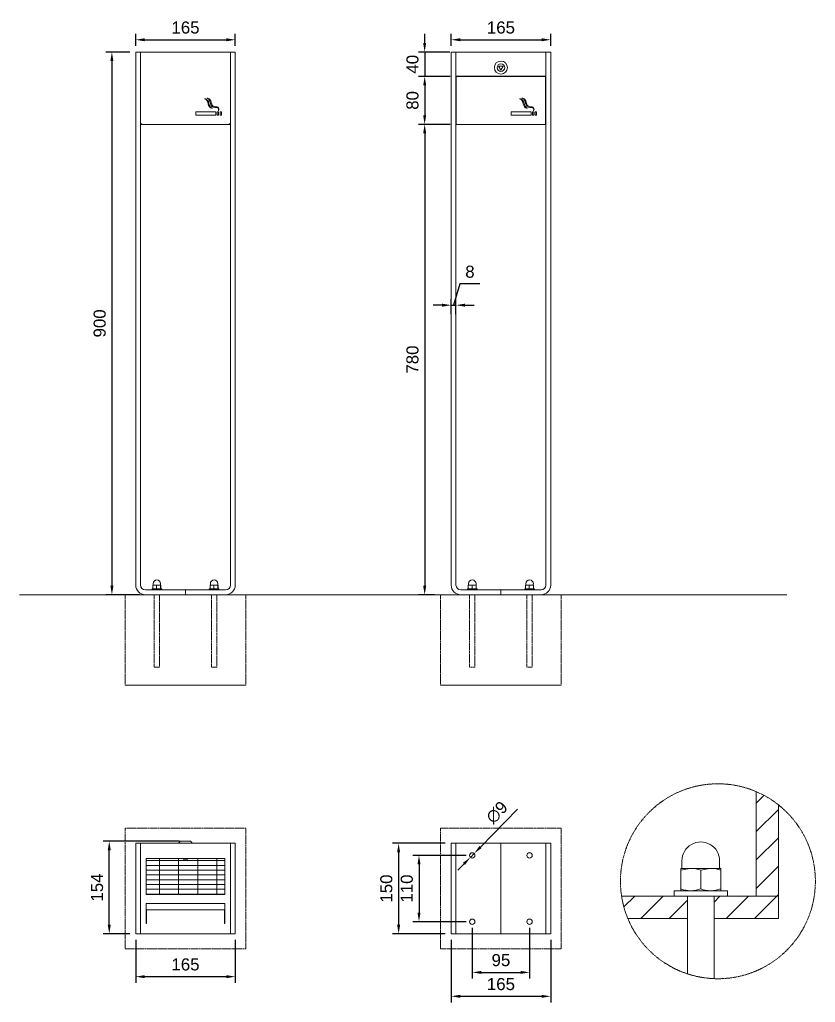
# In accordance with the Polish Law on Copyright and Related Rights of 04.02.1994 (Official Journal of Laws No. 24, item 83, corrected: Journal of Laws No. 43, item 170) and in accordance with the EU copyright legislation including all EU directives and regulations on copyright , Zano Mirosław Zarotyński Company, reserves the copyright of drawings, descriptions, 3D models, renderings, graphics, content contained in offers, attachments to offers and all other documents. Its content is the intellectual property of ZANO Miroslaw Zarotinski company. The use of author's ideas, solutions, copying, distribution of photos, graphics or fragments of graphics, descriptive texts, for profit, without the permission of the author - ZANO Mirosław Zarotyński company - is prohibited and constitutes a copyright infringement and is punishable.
# Model space of a CAD drawing. Header units: millimetres. Extents: x -52 to 2392, y 105 to 1734.
# Drawn here: x -52 to 1267, y 105 to 1734 of the extents above; entities that cross this region are included whole.
import ezdxf

# ---------------------------------------------------------------- set-up
doc = ezdxf.new("R2010")
doc.units = ezdxf.units.MM
doc.linetypes.add('HIDDEN', pattern=[1.905, 1.27, -0.635])
for name, color, linetype, lineweight in [('ZANO_R', 7, 'Continuous', 0), ('ZANO_R_przerywana', 7, 'HIDDEN', 0), ('ZANO_W', 1, 'Continuous', 0)]:
    doc.layers.add(name, color=color, linetype=linetype, lineweight=lineweight)
doc.styles.add('Arial', font='arial.ttf')
doc.styles.get("Standard").update_dxf_attribs({"font": 'ARIALUNI.TTF'})
doc.dimstyles.new('pl i ang', dxfattribs={"dimtxt": 50, "dimasz": 50, "dimexe": 1.25, "dimexo": 0.625, "dimgap": 10, "dimtad": 1, "dimtoh": 1, "dimtxsty": 'Standard', "dimcen": 2.5, "dimclrd": 1, "dimclre": 1, "dimclrt": 1, "dimadec": 0, "dimazin": 0, "dimtfac": 1, "dimtmove": 0, "dimatfit": 3, "dimfxl": 1, "dimarcsym": 1})

# ---------------------------------------------------------------- blocks, each defined once
blk = doc.blocks.new('*D404')
at = {"layer": 'ZANO_W', "color": 1, "lineweight": -2}
for p, q in [((619.6, 1695.6), (619.6, 1710.6)), ((661.5, 1680.6), (609.6, 1680.6)), ((619.6, 1680.6), (619.6, 1640.1)), ((662, 1640.1), (609.6, 1640.1)), ((619.6, 1625.1), (619.6, 1610.1))]:
    blk.add_line(p, q, dxfattribs=at)
at = {"layer": 'ZANO_W', "color": 1}
for points in [[(617.1, 1695.6), (622.1, 1695.6), (619.6, 1680.6)], [(622.1, 1625.1), (617.1, 1625.1), (619.6, 1640.1)]]:
    blk.add_solid(points, dxfattribs=at)
at = {"layer": 'ZANO_W', "color": 1, "insert": (599.4, 1660.3), "char_height": 20, "attachment_point": 5, "rotation": 90, "style": 'Arial'}
blk.add_mtext('40', dxfattribs=at)
blk = doc.blocks.new('*D405')
at = {"layer": 'ZANO_W', "color": 1, "lineweight": -2}
for p, q in [((662, 1640.1), (609.6, 1640.1)), ((619.6, 1625.1), (619.6, 1575.6)), ((662, 1560.6), (609.6, 1560.6))]:
    blk.add_line(p, q, dxfattribs=at)
at = {"layer": 'ZANO_W', "color": 1}
for points in [[(622.1, 1625.1), (617.1, 1625.1), (619.6, 1640.1)], [(617.1, 1575.6), (622.1, 1575.6), (619.6, 1560.6)]]:
    blk.add_solid(points, dxfattribs=at)
at = {"layer": 'ZANO_W', "color": 1, "insert": (599.4, 1600.3), "char_height": 20, "attachment_point": 5, "rotation": 90, "style": 'Arial'}
blk.add_mtext('80', dxfattribs=at)
blk = doc.blocks.new('*D406')
at = {"layer": 'ZANO_W', "color": 1, "lineweight": -2}
for p, q in [((662, 1560.6), (609.6, 1560.6)), ((619.6, 1545.6), (619.6, 795.6)), ((636, 780.6), (609.6, 780.6))]:
    blk.add_line(p, q, dxfattribs=at)
at = {"layer": 'ZANO_W', "color": 1}
for points in [[(622.1, 1545.6), (617.1, 1545.6), (619.6, 1560.6)], [(617.1, 795.6), (622.1, 795.6), (619.6, 780.6)]]:
    blk.add_solid(points, dxfattribs=at)
at = {"layer": 'ZANO_W', "color": 1, "insert": (599.4, 1170.6), "char_height": 20, "attachment_point": 5, "rotation": 90, "style": 'Arial'}
blk.add_mtext('780', dxfattribs=at)
blk = doc.blocks.new('*D408')
at = {"layer": 'ZANO_W', "color": 1, "lineweight": -2}
for p, q in [((663.5, 1690.6), (663.5, 1710.9)), ((678.5, 1700.9), (813.5, 1700.9)), ((828.5, 1690.6), (828.5, 1710.9))]:
    blk.add_line(p, q, dxfattribs=at)
at = {"layer": 'ZANO_W', "color": 1}
for points in [[(678.5, 1703.4), (678.5, 1698.4), (663.5, 1700.9)], [(813.5, 1698.4), (813.5, 1703.4), (828.5, 1700.9)]]:
    blk.add_solid(points, dxfattribs=at)
at = {"layer": 'ZANO_W', "color": 1, "insert": (746, 1721.1), "char_height": 20, "attachment_point": 5, "style": 'Arial'}
blk.add_mtext('165', dxfattribs=at)
blk = doc.blocks.new('*D410')
at = {"layer": 'ZANO_W', "color": 1, "lineweight": -2}
for p, q in [((213, 371.9), (86.6, 371.9)), ((96.6, 233.4), (96.6, 356.9)), ((130.5, 218.4), (86.6, 218.4))]:
    blk.add_line(p, q, dxfattribs=at)
at = {"layer": 'ZANO_W', "color": 1}
for points in [[(99.1, 356.9), (94.1, 356.9), (96.6, 371.9)], [(94.1, 233.4), (99.1, 233.4), (96.6, 218.4)]]:
    blk.add_solid(points, dxfattribs=at)
at = {"layer": 'ZANO_W', "color": 1, "insert": (76.4, 295.1), "char_height": 20, "attachment_point": 5, "rotation": 90, "style": 'Arial'}
blk.add_mtext('154', dxfattribs=at)
blk = doc.blocks.new('*D411')
at = {"layer": 'ZANO_W', "color": 1, "lineweight": -2}
for p, q in [((140.5, 208.4), (140.5, 137.3)), ((305.5, 208.4), (305.5, 137.3)), ((155.5, 147.3), (290.5, 147.3))]:
    blk.add_line(p, q, dxfattribs=at)
at = {"layer": 'ZANO_W', "color": 1}
for points in [[(155.5, 149.8), (155.5, 144.8), (140.5, 147.3)], [(290.5, 144.8), (290.5, 149.8), (305.5, 147.3)]]:
    blk.add_solid(points, dxfattribs=at)
at = {"layer": 'ZANO_W', "color": 1, "insert": (223, 167.5), "char_height": 20, "attachment_point": 5, "style": 'Arial'}
blk.add_mtext('165', dxfattribs=at)
blk = doc.blocks.new('*D412')
at = {"layer": 'ZANO_W', "color": 1, "lineweight": -2}
for p, q in [((688.5, 348.4), (600.2, 348.4)), ((610.2, 333.4), (610.2, 253.4)), ((688.5, 238.4), (600.2, 238.4))]:
    blk.add_line(p, q, dxfattribs=at)
at = {"layer": 'ZANO_W', "color": 1}
for points in [[(612.7, 333.4), (607.7, 333.4), (610.2, 348.4)], [(607.7, 253.4), (612.7, 253.4), (610.2, 238.4)]]:
    blk.add_solid(points, dxfattribs=at)
at = {"layer": 'ZANO_W', "color": 1, "insert": (590, 293.4), "char_height": 20, "attachment_point": 5, "rotation": 90, "style": 'Arial'}
blk.add_mtext('110', dxfattribs=at)
blk = doc.blocks.new('*D413')
at = {"layer": 'ZANO_W', "color": 1, "lineweight": -2}
for p, q in [((698.5, 228.4), (698.5, 144.4)), ((793.5, 228.4), (793.5, 144.4)), ((713.5, 154.4), (778.5, 154.4))]:
    blk.add_line(p, q, dxfattribs=at)
at = {"layer": 'ZANO_W', "color": 1}
for points in [[(713.5, 156.9), (713.5, 151.9), (698.5, 154.4)], [(778.5, 151.9), (778.5, 156.9), (793.5, 154.4)]]:
    blk.add_solid(points, dxfattribs=at)
at = {"layer": 'ZANO_W', "color": 1, "insert": (746, 174.6), "char_height": 20, "attachment_point": 5, "style": 'Arial'}
blk.add_mtext('95', dxfattribs=at)
blk = doc.blocks.new('*D414')
at = {"layer": 'ZANO_W', "color": 1, "lineweight": -2}
for p, q in [((712.1, 362.3), (773.5, 424.8)), ((695.3, 345.1), (701.6, 351.6)), ((684.8, 334.4), (674.3, 323.7))]:
    blk.add_line(p, q, dxfattribs=at)
at = {"layer": 'ZANO_W', "color": 1}
for points in [[(710.4, 364), (713.9, 360.5), (701.6, 351.6)], [(686.6, 332.7), (683.1, 336.2), (695.3, 345.1)]]:
    blk.add_solid(points, dxfattribs=at)
at = {"layer": 'ZANO_W', "color": 1, "insert": (739.4, 419.7), "char_height": 20, "attachment_point": 5, "rotation": 45.562, "style": 'Arial'}
blk.add_mtext('∅9', dxfattribs=at)
blk = doc.blocks.new('*D415')
at = {"layer": 'ZANO_W', "color": 1, "lineweight": -2}
for p, q in [((653.5, 368.4), (566.4, 368.4)), ((576.4, 353.4), (576.4, 233.4)), ((653.5, 218.4), (566.4, 218.4))]:
    blk.add_line(p, q, dxfattribs=at)
at = {"layer": 'ZANO_W', "color": 1}
for points in [[(578.9, 353.4), (573.9, 353.4), (576.4, 368.4)], [(573.9, 233.4), (578.9, 233.4), (576.4, 218.4)]]:
    blk.add_solid(points, dxfattribs=at)
at = {"layer": 'ZANO_W', "color": 1, "insert": (556.1, 293.4), "char_height": 20, "attachment_point": 5, "rotation": 90, "style": 'Arial'}
blk.add_mtext('150', dxfattribs=at)
blk = doc.blocks.new('*D416')
at = {"layer": 'ZANO_W', "color": 1, "lineweight": -2}
for p, q in [((663.5, 208.4), (663.5, 104.7)), ((828.5, 208.4), (828.5, 104.7)), ((678.5, 114.7), (813.5, 114.7))]:
    blk.add_line(p, q, dxfattribs=at)
at = {"layer": 'ZANO_W', "color": 1}
for points in [[(678.5, 117.2), (678.5, 112.2), (663.5, 114.7)], [(813.5, 112.2), (813.5, 117.2), (828.5, 114.7)]]:
    blk.add_solid(points, dxfattribs=at)
at = {"layer": 'ZANO_W', "color": 1, "insert": (746, 134.9), "char_height": 20, "attachment_point": 5, "style": 'Arial'}
blk.add_mtext('165', dxfattribs=at)
blk = doc.blocks.new('*D417')
at = {"layer": 'ZANO_W', "color": 1, "lineweight": -2}
for p, q in [((678.1, 1296), (667.5, 1260.8)), ((711.2, 1296), (678.1, 1296)), ((648.5, 1260.8), (633.5, 1260.8)), ((663.5, 1245.8), (663.5, 1270.8)), ((663.5, 1260.8), (671.5, 1260.8)), ((671.5, 1245.8), (671.5, 1270.8)), ((686.5, 1260.8), (701.5, 1260.8))]:
    blk.add_line(p, q, dxfattribs=at)
at = {"layer": 'ZANO_W', "color": 1}
for points in [[(648.5, 1258.3), (648.5, 1263.3), (663.5, 1260.8)], [(686.5, 1263.3), (686.5, 1258.3), (671.5, 1260.8)]]:
    blk.add_solid(points, dxfattribs=at)
at = {"layer": 'ZANO_W', "color": 1, "insert": (694.6, 1316.2), "char_height": 20, "attachment_point": 5, "style": 'Arial'}
blk.add_mtext('8', dxfattribs=at)
blk = doc.blocks.new('*D428')
at = {"layer": 'ZANO_W', "color": 1, "lineweight": -2}
for p, q in [((140.5, 1690.6), (140.5, 1710.9)), ((155.5, 1700.9), (290.5, 1700.9)), ((305.5, 1690.6), (305.5, 1710.9))]:
    blk.add_line(p, q, dxfattribs=at)
at = {"layer": 'ZANO_W', "color": 1}
for points in [[(155.5, 1703.4), (155.5, 1698.4), (140.5, 1700.9)], [(290.5, 1698.4), (290.5, 1703.4), (305.5, 1700.9)]]:
    blk.add_solid(points, dxfattribs=at)
at = {"layer": 'ZANO_W', "color": 1, "insert": (223, 1721.1), "char_height": 20, "attachment_point": 5, "style": 'Arial'}
blk.add_mtext('165', dxfattribs=at)
blk = doc.blocks.new('*D431')
at = {"layer": 'ZANO_W', "color": 1, "lineweight": -2}
for p, q in [((130.5, 1680.6), (91, 1680.6)), ((101, 1665.6), (101, 795.6)), ((146.5, 780.6), (91, 780.6))]:
    blk.add_line(p, q, dxfattribs=at)
at = {"layer": 'ZANO_W', "color": 1}
for points in [[(103.5, 1665.6), (98.5, 1665.6), (101, 1680.6)], [(98.5, 795.6), (103.5, 795.6), (101, 780.6)]]:
    blk.add_solid(points, dxfattribs=at)
at = {"layer": 'ZANO_W', "color": 1, "insert": (80.8, 1230.6), "char_height": 20, "attachment_point": 5, "rotation": 90, "style": 'Arial'}
blk.add_mtext('900', dxfattribs=at)

msp = doc.modelspace()

# ---------------------------------------------------------------- hatches: boundary and pattern name
at = {"layer": 'ZANO_R'}
h = msp.add_hatch(dxfattribs=at)
h.set_pattern_fill('GRATE', color=256, scale=10, style=0)
h.set_pattern_definition([(0, (-709.173, -1080.976), (0, 7.9375), []), (90, (-709.173, -1080.976), (-31.75, 2e-15), [])])
h.paths.add_polyline_path([(158, 343.4), (158, 283.4), (288, 283.4), (288, 343.4)], flags=0)

# ---------------------------------------------------------------- linework, layer by layer
for p, q in [((148.5, 1680.6), (140.5, 1680.6)), ((140.5, 1680.6), (140.5, 1675.1)), ((148.5, 1675.1), (148.5, 1680.6)), ((148.5, 1680.6), (297.5, 1680.6)), ((297.5, 1680.6), (305.5, 1680.6)), ((297.5, 1675.1), (297.5, 1680.6)), ((305.5, 1680.6), (305.5, 1675.1)), ((671.5, 1680.6), (663.5, 1680.6)), ((663.5, 1680.6), (663.5, 1675.1)), ((671.5, 1675.1), (671.5, 1680.6)), ((820.5, 1680.6), (671.5, 1680.6)), ((820.5, 1680.6), (828.5, 1680.6)), ((820.5, 1675.1), (820.5, 1680.6)), ((828.5, 1680.6), (828.5, 1675.1)), ((140.5, 796.6), (140.5, 1675.1)), ((148.4, 1673.1), (148.4, 1563.3)), ((148.5, 796.6), (148.5, 1675.1)), ((297.5, 796.6), (297.5, 1675.1)), ((297.5, 1673.1), (297.5, 1563.3)), ((305.5, 796.6), (305.5, 1675.1)), ((663.5, 796.6), (663.5, 1675.1)), ((671.4, 1673.1), (671.4, 1640.6)), ((671.5, 796.6), (671.5, 1675.1)), ((820.5, 796.6), (820.5, 1675.1)), ((820.5, 1673.1), (820.5, 1640.6)), ((828.5, 796.6), (828.5, 1675.1)), ((746, 1650.4), (742.2, 1657)), ((742.2, 1657), (749.8, 1657)), ((749.8, 1657), (746, 1650.4)), ((746, 1650.4), (746, 1651.4)), ((820.5, 1640.6), (671.4, 1640.6)), ((672, 1640.1), (672, 1563.6)), ((672, 1640.1), (820, 1640.1)), ((743.6, 1640.6), (744.4, 1640.1)), ((753.7, 1640.6), (753.7, 1640.1)), ((820, 1640.1), (820, 1563.6)), ((273.5, 1581.6), (240.4, 1581.6)), ((240.4, 1581.6), (240.4, 1575.6)), ((273.5, 1575.6), (273.5, 1581.6)), ((275.7, 1581.6), (275.7, 1575.6)), ((277.9, 1581.6), (275.7, 1581.6)), ((277.9, 1575.6), (277.9, 1581.6)), ((282.5, 1581.6), (280.3, 1581.6)), ((280.3, 1581.6), (280.3, 1575.6)), ((282.5, 1575.6), (282.5, 1581.6)), ((795.9, 1581.6), (762.9, 1581.6)), ((762.9, 1581.6), (762.9, 1575.6)), ((795.9, 1575.6), (795.9, 1581.6)), ((800.4, 1581.6), (798.1, 1581.6)), ((798.1, 1581.6), (798.1, 1575.6)), ((800.4, 1575.6), (800.4, 1581.6)), ((805, 1581.6), (802.7, 1581.6)), ((802.7, 1581.6), (802.7, 1575.6)), ((805, 1575.6), (805, 1581.6)), ((240.4, 1575.6), (273.5, 1575.6)), ((275.7, 1575.6), (277.9, 1575.6)), ((280.3, 1575.6), (282.5, 1575.6)), ((671.5, 1575.6), (672, 1575.6)), ((762.9, 1575.6), (795.9, 1575.6)), ((798.1, 1575.6), (800.4, 1575.6)), ((802.7, 1575.6), (805, 1575.6)), ((820.5, 1575.6), (820, 1575.6)), ((149, 1560.6), (149, 1561.6)), ((151.1, 1560.6), (149, 1560.6)), ((151.1, 1560.6), (294.8, 1560.6)), ((297, 1560.6), (294.8, 1560.6)), ((297, 1560.6), (297, 1561.6)), ((672, 1563.6), (672, 1560.6)), ((672, 1560.6), (820, 1560.6)), ((820, 1563.6), (820, 1560.6)), ((169.2, 798.9), (169.2, 796.8)), ((181.7, 796.8), (181.7, 798.9)), ((264.2, 798.9), (264.2, 796.8)), ((276.7, 796.8), (276.7, 798.9)), ((692.2, 798.9), (692.2, 796.8)), ((704.7, 796.8), (704.7, 798.9)), ((787.2, 798.9), (787.2, 796.8)), ((799.7, 796.8), (799.7, 798.9)), ((156.5, 788.6), (223, 788.6)), ((167.5, 790.2), (167.5, 788.6)), ((167.5, 790.2), (183.4, 790.2)), ((168.8, 796.1), (168.8, 790.7)), ((168.8, 790.7), (169, 790.2)), ((171.9, 796.7), (169, 796.7)), ((178.4, 796.7), (171.9, 796.7)), ((175.1, 796.1), (178.4, 796.7)), ((175.1, 796.1), (175.1, 790.7)), ((182, 796.7), (178.4, 796.7)), ((181.8, 790.7), (178.4, 790.2)), ((181.8, 796.1), (182, 796.7)), ((181.8, 796.1), (181.8, 790.7)), ((182.2, 790.7), (182, 790.2)), ((182.2, 796.1), (182.2, 790.7)), ((183.4, 790.2), (183.5, 790.2)), ((183.5, 788.6), (183.5, 790.2)), ((289.5, 788.6), (223, 788.6)), ((223, 780.6), (223, 788.6)), ((262.5, 790.2), (262.5, 788.6)), ((262.5, 790.2), (278.4, 790.2)), ((263.8, 796.1), (263.8, 790.7)), ((263.8, 790.7), (264, 790.2)), ((266.9, 796.7), (264, 796.7)), ((273.4, 796.7), (266.9, 796.7)), ((270.1, 796.1), (273.4, 796.7)), ((270.1, 796.1), (270.1, 790.7)), ((277, 796.7), (273.4, 796.7)), ((276.8, 790.7), (273.4, 790.2)), ((276.8, 796.1), (277, 796.7)), ((276.8, 796.1), (276.8, 790.7)), ((277.2, 790.7), (277, 790.2)), ((277.2, 796.1), (277.2, 790.7)), ((278.4, 790.2), (278.5, 790.2)), ((278.5, 788.6), (278.5, 790.2)), ((679.5, 788.6), (746, 788.6)), ((690.5, 790.2), (690.5, 788.6)), ((690.5, 790.2), (706.5, 790.2)), ((691.8, 796.1), (691.8, 790.7)), ((691.8, 790.7), (692, 790.2)), ((694.9, 796.7), (692, 796.7)), ((701.4, 796.7), (694.9, 796.7)), ((698.1, 796.1), (701.4, 796.7)), ((698.1, 796.1), (698.1, 790.7)), ((705, 796.7), (701.4, 796.7)), ((704.8, 790.7), (701.4, 790.2)), ((704.8, 796.1), (705, 796.7)), ((704.8, 796.1), (704.8, 790.7)), ((705.2, 790.7), (705, 790.2)), ((705.2, 796.1), (705.2, 790.7)), ((706.5, 788.6), (706.5, 790.2)), ((746, 780.6), (746, 788.6)), ((812.5, 788.6), (746, 788.6)), ((785.5, 790.2), (785.5, 788.6)), ((785.5, 790.2), (801.5, 790.2)), ((786.8, 796.1), (786.8, 790.7)), ((786.8, 790.7), (787, 790.2)), ((789.9, 796.7), (787, 796.7)), ((796.4, 796.7), (789.9, 796.7)), ((793.1, 796.1), (796.4, 796.7)), ((793.1, 796.1), (793.1, 790.7)), ((800, 796.7), (796.4, 796.7)), ((799.8, 790.7), (796.4, 790.2)), ((799.8, 796.1), (800, 796.7)), ((799.8, 796.1), (799.8, 790.7)), ((800.2, 790.7), (800, 790.2)), ((800.2, 796.1), (800.2, 790.7)), ((801.5, 788.6), (801.5, 790.2)), ((-52, 780.6), (510.2, 780.6)), ((123, 780.6), (323, 780.6)), ((323, 780.6), (123, 780.6)), ((179.9, 780.6), (171, 780.6)), ((179.9, 780.6), (171, 780.6)), ((274.9, 780.6), (266, 780.6)), ((274.9, 780.6), (266, 780.6)), ((421.6, 780.6), (1219.8, 780.6)), ((646, 780.6), (846, 780.6)), ((846, 780.6), (646, 780.6)), ((694, 780.6), (703, 780.6)), ((694, 780.6), (703, 780.6)), ((789, 780.6), (798, 780.6)), ((789, 780.6), (798, 780.6)), ((1169.3, 454.1), (1169.3, 280.7)), ((1169.3, 435.1), (1182, 447.9)), ((1169.3, 388), (1206, 424.7)), ((1206, 432.2), (1206, 280.7)), ((1169.3, 340.8), (1206, 377.6)), ((140.5, 368.4), (148.5, 368.4)), ((140.5, 362.9), (140.5, 368.4)), ((140.5, 362.9), (140.5, 223.9)), ((148.4, 360.9), (148.4, 225.9)), ((148.5, 368.4), (148.5, 362.9)), ((148.5, 368.4), (297.5, 368.4)), ((148.5, 362.9), (148.5, 223.9)), ((212.2, 369.6), (212.2, 368.9)), ((214.1, 371.7), (212.4, 370)), ((214.4, 371.9), (231.5, 371.9)), ((233.6, 370), (231.9, 371.7)), ((233.7, 368.9), (233.7, 369.6)), ((305.5, 368.4), (297.5, 368.4)), ((297.5, 368.4), (297.5, 362.9)), ((297.5, 223.9), (297.5, 362.9)), ((297.5, 360.9), (297.5, 225.9)), ((305.5, 362.9), (305.5, 368.4)), ((305.5, 223.9), (305.5, 362.9)), ((663.5, 368.4), (663.5, 218.4)), ((663.5, 368.4), (671.5, 368.4)), ((671.5, 368.4), (671.5, 218.4)), ((679.5, 368.4), (671.5, 368.4)), ((679.5, 368.4), (746, 368.4)), ((746, 218.4), (746, 368.4)), ((812.5, 368.4), (746, 368.4)), ((812.5, 368.4), (820.5, 368.4)), ((820.5, 218.4), (820.5, 368.4)), ((820.5, 368.4), (828.5, 368.4)), ((828.5, 218.4), (828.5, 368.4)), ((288, 343.4), (158, 343.4)), ((158, 343.4), (158, 283.4)), ((158, 343.4), (288, 343.4)), ((158, 283.4), (158, 343.4)), ((288, 343.4), (288, 283.4)), ((288, 343.4), (288, 283.4)), ((225.4, 341.9), (220.6, 341.9)), ((1044.3, 323.7), (1044.3, 326.7)), ((1060.8, 326.7), (1044.3, 326.7)), ((1046.1, 339.5), (1046.1, 327.6)), ((1052.4, 325.8), (1060.8, 326.7)), ((1093.9, 326.7), (1060.8, 326.7)), ((1085.5, 325.8), (1093.9, 326.7)), ((1110.4, 326.7), (1093.9, 326.7)), ((1108.6, 327.6), (1108.6, 339.5)), ((1110.4, 323.7), (1110.4, 326.7)), ((1169.3, 293.7), (1206, 330.4)), ((1044.3, 323.7), (1052.4, 325.8)), ((1044.3, 323.7), (1044.3, 292.8)), ((1077.4, 323.7), (1085.5, 325.8)), ((1077.4, 323.7), (1077.4, 292.8)), ((1110.4, 323.7), (1110.4, 292.8)), ((158, 283.4), (288, 283.4)), ((288, 283.4), (158, 283.4)), ((946.1, 280.8), (1055.3, 280.7)), ((949.9, 262.9), (967.8, 280.8)), ((978.1, 243.9), (1014.9, 280.7)), ((1033.2, 289.9), (1033.2, 280.7)), ((1121.5, 289.9), (1033.2, 289.9)), ((1121.5, 280.7), (1033.2, 280.7)), ((1044.3, 289.9), (1044.3, 292.8)), ((1055.3, 243.9), (1055.3, 280.7)), ((1055.3, 280.7), (1055.3, 152)), ((1069.3, 290.7), (1060.8, 289.9)), ((1077.4, 292.8), (1069.3, 290.7)), ((1102.3, 290.7), (1093.9, 289.9)), ((1099.4, 243.9), (1099.4, 280.7)), ((1099.4, 280.7), (1206, 280.7)), ((1099.4, 280.7), (1099.4, 144)), ((1099.4, 271), (1109.2, 280.7)), ((1110.4, 292.8), (1102.3, 290.7)), ((1110.4, 289.9), (1110.4, 292.8)), ((1119.6, 243.9), (1156.3, 280.7)), ((1121.5, 280.7), (1121.5, 289.9)), ((1166.7, 243.9), (1203.5, 280.7)), ((1206, 280.7), (1169.3, 280.7)), ((1203.5, 280.7), (1206, 283.3)), ((288, 268.4), (158, 268.4)), ((158, 268.4), (158, 235.7)), ((288, 268.4), (288, 235.7)), ((1025.2, 243.9), (1055.3, 274)), ((158.3, 258.1), (158.3, 237.6)), ((287.7, 258.1), (158.3, 258.1)), ((287.7, 258.1), (287.7, 237.6)), ((158, 235.7), (158.3, 235.7)), ((158.3, 235.7), (158.3, 237.6)), ((287.7, 235.7), (287.7, 237.6)), ((288, 235.7), (287.7, 235.7)), ((1055.3, 243.9), (955.7, 243.9)), ((1206, 243.9), (1099.4, 243.9)), ((140.5, 223.9), (140.5, 218.4)), ((140.5, 218.4), (148.5, 218.4)), ((148.5, 218.4), (148.5, 223.9)), ((148.5, 218.4), (297.5, 218.4)), ((297.5, 218.4), (297.5, 223.9)), ((305.5, 218.4), (297.5, 218.4)), ((305.5, 223.9), (305.5, 218.4)), ((671.5, 218.4), (663.5, 218.4)), ((679.5, 218.4), (671.5, 218.4)), ((679.5, 218.4), (746, 218.4)), ((812.5, 218.4), (746, 218.4)), ((812.5, 218.4), (820.5, 218.4)), ((828.5, 218.4), (820.5, 218.4))]:
    msp.add_line(p, q, dxfattribs=at)
at = {"layer": 'ZANO_R', "flags": 128}
for points in [[(743, 1656.5), (742.9, 1656.6), (742.7, 1656.7), (742.6, 1656.8), (742.5, 1656.9), (742.4, 1656.9), (742.3, 1657), (742.2, 1657), (742.2, 1657), (742.2, 1657)], [(749.8, 1657), (749.8, 1657), (749.8, 1657), (749.7, 1656.9), (749.6, 1656.9), (749.5, 1656.8), (749.3, 1656.7), (749.1, 1656.6), (749, 1656.5)], [(267.9, 1587.6), (266, 1588.1), (264.6, 1589.2), (263.6, 1590.7), (262.5, 1593.3), (261.8, 1596), (261, 1598.6), (259.4, 1600.9), (258.1, 1602.1), (256.4, 1602.8), (254.4, 1602.8)], [(254.4, 1602.8), (256.3, 1602.3), (257.7, 1601.2), (258.7, 1599.7), (259.8, 1597.1), (260.5, 1594.4), (261.3, 1591.8), (262.9, 1589.5), (264.2, 1588.3), (265.9, 1587.6), (267.9, 1587.6)], [(272.8, 1589.8), (270.7, 1590), (269.1, 1590.6), (267.8, 1591.8), (266.5, 1594.3), (265.7, 1597), (264.8, 1599.7), (263.3, 1602), (262.3, 1603), (261.1, 1603.7), (259.8, 1604), (258.3, 1604)], [(258.3, 1604), (260.1, 1603.4), (261.5, 1602.2), (262.5, 1600.7), (263.6, 1598.1), (264.3, 1595.5), (265.1, 1592.9), (266.7, 1590.5), (268.9, 1589), (271.6, 1588.4)], [(776.9, 1602.8), (778.8, 1602.3), (780.2, 1601.2), (781.2, 1599.7), (782.2, 1597.1), (782.9, 1594.4), (783.8, 1591.8), (785.3, 1589.5), (786.7, 1588.3), (788.4, 1587.6), (790.3, 1587.6)], [(790.3, 1587.6), (788.5, 1588.1), (787.1, 1589.2), (786, 1590.7), (785, 1593.3), (784.3, 1596), (783.4, 1598.6), (781.9, 1600.9), (780.5, 1602.1), (778.8, 1602.8), (776.9, 1602.8)], [(795.2, 1589.8), (793.2, 1590), (791.6, 1590.6), (790.3, 1591.8), (788.9, 1594.3), (788.1, 1597), (787.3, 1599.7), (785.8, 1602), (784.8, 1603), (783.6, 1603.7), (782.2, 1604), (780.7, 1604)], [(780.7, 1604), (782.6, 1603.4), (784, 1602.2), (785, 1600.7), (786, 1598.1), (786.7, 1595.5), (787.6, 1592.9), (789.1, 1590.5), (791.3, 1589), (794.1, 1588.4)], [(271.6, 1588.4), (274, 1588.4), (276.3, 1587.9), (277.2, 1587.3), (277.7, 1586.3), (278, 1584.9), (277.7, 1583)], [(277.7, 1583), (278.3, 1584.2), (278.5, 1585.5), (278.3, 1586.9), (277.7, 1588.1), (276.7, 1588.9), (275.5, 1589.5), (274, 1589.8), (272.8, 1589.8)], [(794.1, 1588.4), (796.5, 1588.4), (798.7, 1587.9), (799.6, 1587.3), (800.2, 1586.3), (800.4, 1584.9), (800.2, 1583)], [(800.2, 1583), (800.7, 1584.2), (800.9, 1585.5), (800.7, 1586.9), (800.2, 1588.1), (799.2, 1588.9), (797.9, 1589.5), (796.5, 1589.8), (795.2, 1589.8)], [(148.4, 1563.3), (149.1, 1562.2), (149.8, 1561.4), (150.5, 1560.8), (151.1, 1560.6)], [(294.8, 1560.6), (295.5, 1560.8), (296.2, 1561.4), (296.9, 1562.2), (297.5, 1563.3)], [(168.8, 796.1), (171.1, 796.6), (171.9, 796.7)], [(169, 796.7), (169, 796.7), (168.8, 796.1)], [(171.9, 790.2), (171.1, 790.2), (168.8, 790.7)], [(171.9, 796.7), (174.3, 796.3), (175.1, 796.1)], [(175.1, 790.7), (174.3, 790.5), (171.9, 790.2)], [(178.4, 790.2), (178.2, 790.2), (175.1, 790.7)], [(178.4, 796.7), (178.7, 796.7), (181.8, 796.1)], [(182, 790.2), (182, 790.2), (181.8, 790.7)], [(182, 796.7), (182, 796.7), (182.2, 796.1)], [(263.8, 796.1), (266.1, 796.6), (266.9, 796.7)], [(264, 796.7), (264, 796.7), (263.8, 796.1)], [(266.9, 790.2), (266.1, 790.2), (263.8, 790.7)], [(266.9, 796.7), (269.3, 796.3), (270.1, 796.1)], [(270.1, 790.7), (269.3, 790.5), (266.9, 790.2)], [(273.4, 790.2), (273.2, 790.2), (270.1, 790.7)], [(273.4, 796.7), (273.7, 796.7), (276.8, 796.1)], [(277, 790.2), (277, 790.2), (276.8, 790.7)], [(277, 796.7), (277, 796.7), (277.2, 796.1)], [(694.9, 796.7), (692.5, 796.3), (691.8, 796.1)], [(692, 796.7), (692, 796.7), (691.8, 796.1)], [(691.8, 790.7), (692.5, 790.5), (694.9, 790.2)], [(698.1, 796.1), (695.8, 796.6), (694.9, 796.7)], [(694.9, 790.2), (695.8, 790.2), (698.1, 790.7)], [(701.4, 790.2), (701.2, 790.2), (698.1, 790.7)], [(701.4, 796.7), (701.7, 796.7), (704.8, 796.1)], [(705, 790.2), (705, 790.2), (704.8, 790.7)], [(705, 796.7), (705, 796.7), (705.2, 796.1)], [(789.9, 796.7), (787.5, 796.3), (786.8, 796.1)], [(787, 796.7), (787, 796.7), (786.8, 796.1)], [(786.8, 790.7), (787.5, 790.5), (789.9, 790.2)], [(793.1, 796.1), (790.8, 796.6), (789.9, 796.7)], [(789.9, 790.2), (790.8, 790.2), (793.1, 790.7)], [(796.4, 790.2), (796.2, 790.2), (793.1, 790.7)], [(796.4, 796.7), (796.7, 796.7), (799.8, 796.1)], [(800, 790.2), (800, 790.2), (799.8, 790.7)], [(800, 796.7), (800, 796.7), (800.2, 796.1)]]:
    msp.add_lwpolyline(points, dxfattribs=at)
at = {"layer": 'ZANO_R'}
msp.add_lwpolyline([(1206, 280.7), (1206, 243.9)], dxfattribs=at)
for centre, radius in [((746, 1654.8), 10.8), ((746, 1654.8), 6.25), ((698.5, 348.4), 4.5), ((793.5, 348.4), 4.5), ((698.5, 238.4), 4.5), ((793.5, 238.4), 4.5)]:
    msp.add_circle(centre, radius, dxfattribs=at)
for centre, radius, start, end in [((674.1, 1563.3), 2.7, 191.0437, 217.2221), ((817.8, 1563.3), 2.7, 322.7779, 348.9563), ((175.5, 798.9), 6.25, 0, 180), ((270.5, 798.9), 6.25, 0, 180), ((698.5, 798.9), 6.25, 0, 180), ((793.5, 798.9), 6.25, 0, 180), ((156.5, 796.6), 16, 180, 270), ((156.5, 796.6), 8, 180, 270), ((169.1, 796.8), 0.12, 270, 0), ((181.9, 796.8), 0.12, 180, 270), ((264.1, 796.8), 0.12, 270, 0), ((276.9, 796.8), 0.12, 180, 270), ((289.5, 796.6), 16, 270, 0), ((289.5, 796.6), 8, 270, 0), ((679.5, 796.6), 16, 180, 270), ((679.5, 796.6), 8, 180, 270), ((692.1, 796.8), 0.12, 270, 0), ((704.9, 796.8), 0.12, 180, 270), ((787.1, 796.8), 0.12, 270, 0), ((799.9, 796.8), 0.12, 180, 270), ((812.5, 796.6), 8, 270, 0), ((812.5, 796.6), 16, 270, 0), ((212.7, 369.6), 0.5, 135, 180), ((212.7, 368.9), 0.5, 180, 270), ((214.4, 371.4), 0.5, 90, 135), ((231.5, 371.4), 0.5, 45, 90), ((233.2, 368.9), 0.5, 270, 0), ((233.2, 369.6), 0.5, 0, 45), ((1077.4, 339.5), 31.2, 359.9997, 180.0003), ((223, 346.6), 5.32, 217.7635, 243.4591), ((223, 346.6), 5.32, 296.5409, 322.2365), ((1045.2, 327.6), 0.919, 270.0029, 359.9902), ((1060.4, 276.5), 50.2, 70.227, 89.5168), ((1093.5, 276.5), 50.2, 70.227, 89.5168), ((1109.5, 327.6), 0.919, 180.0098, 269.9971), ((1061.2, 340), 50.2, 250.2279, 269.5163), ((1094.3, 340), 50.2, 250.2279, 269.5163)]:
    msp.add_arc(centre, radius, start, end, dxfattribs=at)
at = {"layer": 'ZANO_R_przerywana'}
for p, q in [((123, 780.6), (123, 630.6)), ((123, 780.6), (123, 630.6)), ((171, 780.6), (171, 660.6)), ((180, 660.6), (180, 780.6)), ((266, 780.6), (266, 660.6)), ((275, 660.6), (275, 780.6)), ((323, 780.6), (323, 630.6)), ((323, 780.6), (323, 630.6)), ((646, 780.6), (646, 630.6)), ((646, 780.6), (646, 630.6)), ((694, 780.6), (694, 660.6)), ((703, 660.6), (703, 780.6)), ((789, 780.6), (789, 660.6)), ((798, 660.6), (798, 780.6)), ((846, 780.6), (846, 630.6)), ((846, 780.6), (846, 630.6)), ((180, 660.6), (171, 660.6)), ((179.9, 660.6), (171, 660.6)), ((275, 660.6), (266, 660.6)), ((274.9, 660.6), (266, 660.6)), ((694, 660.6), (703, 660.6)), ((694, 660.6), (703, 660.6)), ((789, 660.6), (798, 660.6)), ((789, 660.6), (798, 660.6)), ((123, 630.6), (323, 630.6)), ((323, 630.6), (123, 630.6)), ((646, 630.6), (846, 630.6)), ((846, 630.6), (646, 630.6)), ((123, 393.4), (123, 193.4)), ((323, 393.4), (123, 393.4)), ((323, 193.4), (323, 393.4)), ((646, 393.4), (646, 193.4)), ((846, 393.4), (646, 393.4)), ((846, 193.4), (846, 393.4)), ((123, 193.4), (323, 193.4)), ((646, 193.4), (846, 193.4))]:
    msp.add_line(p, q, dxfattribs=at)
at = {"layer": 'ZANO_R_przerywana', "color": 1}
msp.add_circle((1105.8, 305.5), 161.6, dxfattribs=at)

# ---------------------------------------------------------------- dimensions: what is measured, and where the dimension line sits
at = {"layer": 'ZANO_W'}
for base, p1, p2, picture, middle in [((305.5, 1700.9), (140.5, 1680.6), (305.5, 1680.6), '*D428', (223, 1721.1)), ((828.5, 1700.9), (663.5, 1680.6), (828.5, 1680.6), '*D408', (746, 1721.1)), ((671.5, 1260.8), (663.5, 1235.8), (671.5, 1235.8), '*D417', (688.1, 1316.2)), ((793.5, 154.4), (698.5, 238.4), (793.5, 238.4), '*D413', (746, 174.6)), ((305.5, 147.3), (140.5, 218.4), (305.5, 218.4), '*D411', (223, 167.5))]:
    dim = msp.add_linear_dim(base=base, p1=p1, p2=p2, dimstyle='pl i ang', override={"dimtxt": 20, "dimasz": 15, "dimexe": 10, "dimexo": 10, "dimtoh": 0, "dimdec": 0, "dimtxsty": 'Arial', "dimtdec": 0, "dimtmove": 1}, dxfattribs=at)
    dim.commit()
    dim.dimension.update_dxf_attribs({"geometry": picture, "text_midpoint": middle})
dim = msp.add_linear_dim(base=(619.57149, 1640.06282), p1=(671.49682, 1680.56281), p2=(671.99681, 1640.06282), angle=90, dimstyle='pl i ang', override={"dimtxt": 20, "dimasz": 15, "dimexe": 10, "dimexo": 10, "dimtoh": 0, "dimdec": 0, "dimtxsty": 'Arial', "dimtdec": 0, "dimtmove": 1}, dxfattribs=at)
dim.commit()
dim.dimension.update_dxf_attribs({"geometry": '*D404', "text_midpoint": (619.57149, 1660.31282), "dimtype": 160})
for base, p1, p2, picture, middle in [((101, 780.6), (140.5, 1680.6), (156.5, 780.6), '*D431', (80.8, 1230.6)), ((619.57149, 1560.5628), (671.99681, 1640.06282), (671.99681, 1560.5628), '*D405', (599.36003, 1600.31281)), ((619.6, 780.6), (672, 1560.6), (646, 780.6), '*D406', (599.4, 1170.6)), ((96.56713, 371.854633), (140.492465, 218.354627), (222.99246, 371.854633), '*D410', (76.35567, 295.10463)), ((610.2, 238.4), (698.5, 348.4), (698.5, 238.4), '*D412', (590, 293.4))]:
    dim = msp.add_linear_dim(base=base, p1=p1, p2=p2, angle=90, dimstyle='pl i ang', override={"dimtxt": 20, "dimasz": 15, "dimexe": 10, "dimexo": 10, "dimtoh": 0, "dimdec": 0, "dimtxsty": 'Arial', "dimtdec": 0, "dimtmove": 1}, dxfattribs=at)
    dim.commit()
    dim.dimension.update_dxf_attribs({"geometry": picture, "text_midpoint": middle})
dim = msp.add_diameter_dim_2p(p1=(695.3, 345.1), p2=(701.6, 351.6), dimstyle='pl i ang', override={"dimtxt": 20, "dimasz": 15, "dimexe": 10, "dimexo": 10, "dimtoh": 0, "dimdec": 0, "dimtxsty": 'Arial', "dimtdec": 0, "dimtmove": 1}, dxfattribs=at)
dim.commit()
dim.dimension.update_dxf_attribs({"geometry": '*D414', "text_midpoint": (754.2, 405.2), "dimtype": 163})
for p1, p2, distance, picture, middle in [((663.5, 368.4), (663.5, 218.4), -87.1, '*D415', (556.1, 293.4)), ((663.5, 218.4), (828.5, 218.4), -103.6, '*D416', (746, 134.9))]:
    dim = msp.add_aligned_dim(p1=p1, p2=p2, distance=distance, dimstyle='pl i ang', override={"dimtxt": 20, "dimasz": 15, "dimexe": 10, "dimexo": 10, "dimtoh": 0, "dimdec": 0, "dimtxsty": 'Arial', "dimtdec": 0, "dimtmove": 1}, dxfattribs=at)
    dim.commit()
    dim.dimension.update_dxf_attribs({"geometry": picture, "text_midpoint": middle})

doc.saveas('drawing.dxf')
